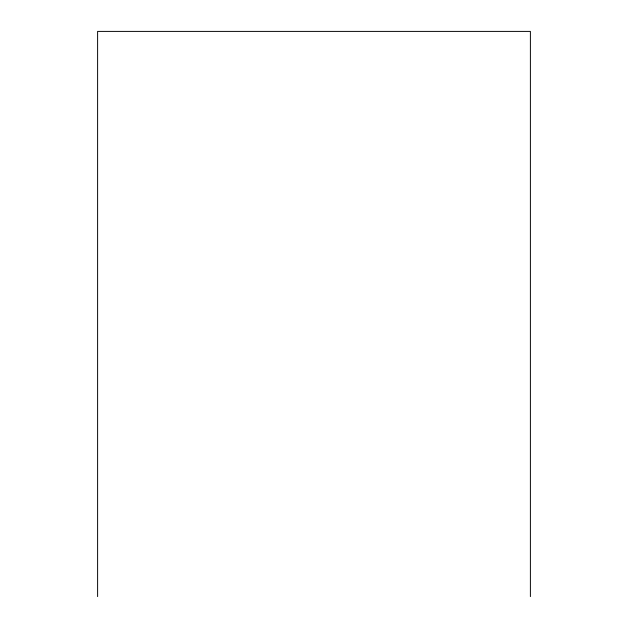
<?xml version="1.0" encoding="UTF-8"?>
<svg xmlns="http://www.w3.org/2000/svg" width="628" height="628" viewBox="0 0 628 628"><rect width="100%" height="100%" fill="white"/><g stroke="black" fill="none" stroke-linecap="round" stroke-linejoin="round"><path stroke-width="0.94" d="M530.393 596.6L530.393 31.4L97.607 31.4L97.607 596.6"/></g></svg>
